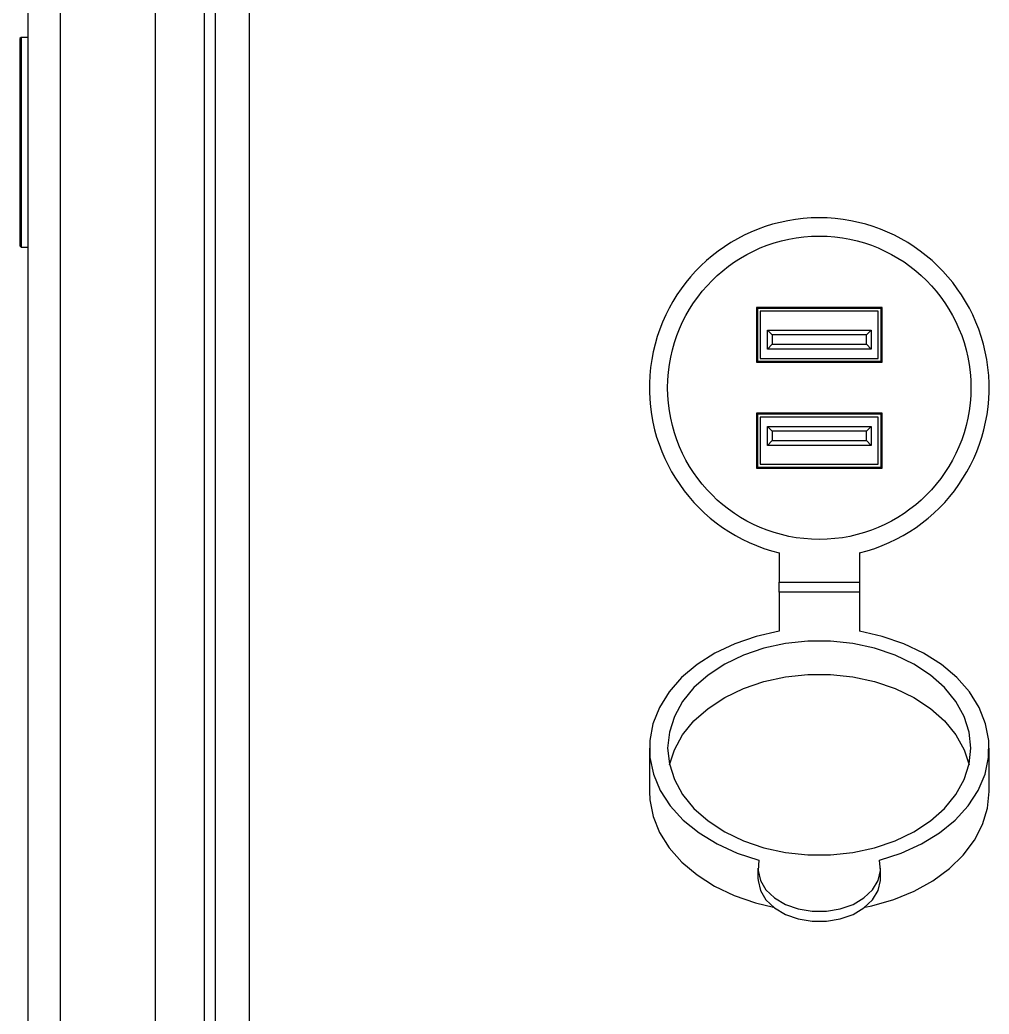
# Model space of a CAD drawing. Header units: millimetres. Extents: x 0 to 279, y 0 to 216.
# Drawn here: x 200.37 to 220.91, y 71.17 to 92.23 of the extents above; entities that cross this region are included whole.
import ezdxf

# ---------------------------------------------------------------- set-up
doc = ezdxf.new("R2010")
doc.units = ezdxf.units.MM

msp = doc.modelspace()

# ---------------------------------------------------------------- linework, layer by layer
at = {"color": 7, "linetype": 'Continuous', "lineweight": 25}
for p, q in [((205.224, 140.169), (205.224, 39.108)), ((204.508, 139.686), (204.508, 39.591)), ((200.54, 40.083), (200.54, 139.193)), ((201.226, 55.376), (201.226, 123.901)), ((203.233, 119.61), (203.233, 59.666)), ((200.393, 91.861), (200.368, 91.835)), ((200.368, 91.835), (200.368, 89.638)), ((200.54, 91.861), (200.393, 91.861)), ((200.393, 91.861), (200.393, 89.638)), ((200.368, 89.638), (200.368, 87.441)), ((200.393, 89.638), (200.393, 87.416)), ((200.368, 87.441), (200.393, 87.416)), ((200.393, 87.416), (200.54, 87.416)), ((218.638, 86.138), (215.978, 86.138)), ((215.978, 86.138), (215.978, 84.978)), ((215.998, 86.118), (215.998, 84.998)), ((218.618, 86.118), (215.998, 86.118)), ((218.558, 86.058), (216.058, 86.058)), ((216.058, 86.058), (216.058, 85.058)), ((218.558, 85.058), (218.558, 86.058)), ((218.618, 84.998), (218.618, 86.118)), ((218.638, 84.978), (218.638, 86.138)), ((216.208, 85.658), (218.408, 85.658)), ((216.308, 85.558), (216.208, 85.658)), ((216.208, 85.258), (216.208, 85.658)), ((218.308, 85.558), (216.308, 85.558)), ((216.308, 85.558), (216.308, 85.358)), ((218.408, 85.658), (218.308, 85.558)), ((218.308, 85.358), (218.308, 85.558)), ((218.408, 85.658), (218.408, 85.258)), ((216.308, 85.358), (216.208, 85.258)), ((216.308, 85.358), (218.308, 85.358)), ((218.408, 85.258), (218.308, 85.358)), ((218.408, 85.258), (216.208, 85.258)), ((215.978, 84.978), (218.638, 84.978)), ((215.998, 84.998), (218.618, 84.998)), ((216.058, 85.058), (218.558, 85.058)), ((218.638, 83.898), (215.978, 83.898)), ((215.978, 83.898), (215.978, 82.738)), ((215.998, 83.878), (215.998, 82.758)), ((218.618, 83.878), (215.998, 83.878)), ((218.618, 82.758), (218.618, 83.878)), ((218.638, 82.738), (218.638, 83.898)), ((216.058, 83.818), (216.058, 82.818)), ((218.558, 83.818), (216.058, 83.818)), ((216.208, 83.618), (218.408, 83.618)), ((216.208, 83.618), (216.308, 83.518)), ((216.208, 83.218), (216.208, 83.618)), ((218.408, 83.618), (218.308, 83.518)), ((218.408, 83.618), (218.408, 83.218)), ((218.558, 82.818), (218.558, 83.818)), ((218.308, 83.518), (216.308, 83.518)), ((216.308, 83.518), (216.308, 83.318)), ((218.308, 83.318), (218.308, 83.518)), ((216.308, 83.318), (216.208, 83.218)), ((218.408, 83.218), (216.208, 83.218)), ((216.308, 83.318), (218.308, 83.318)), ((218.308, 83.318), (218.408, 83.218)), ((216.058, 82.818), (218.558, 82.818)), ((215.978, 82.738), (218.638, 82.738)), ((215.998, 82.758), (218.618, 82.758)), ((216.458, 80.94), (216.458, 80.321)), ((218.158, 80.94), (218.158, 80.321)), ((216.458, 80.321), (218.158, 80.321)), ((216.458, 80.109), (216.458, 80.321)), ((218.158, 80.321), (218.158, 80.109)), ((216.458, 80.109), (216.458, 79.28)), ((218.158, 80.109), (216.458, 80.109)), ((218.158, 80.109), (218.158, 79.28)), ((213.708, 76.806), (213.708, 75.887)), ((220.908, 75.887), (220.908, 76.806)), ((216.008, 74.261), (216.008, 74.049)), ((218.608, 74.049), (218.608, 74.261))]:
    msp.add_line(p, q, dxfattribs=at)
at = {"color": 8, "linetype": 'Continuous', "lineweight": 25}
msp.add_line((204.279, 58.092), (204.279, 121.185), dxfattribs=at)
at = {"color": 7, "linetype": 'Continuous', "lineweight": 25, "flags": 128}
for points in [[(216.458, 79.28), (215.974, 79.171), (215.517, 79.015), (215.096, 78.815), (214.718, 78.575), (214.392, 78.299), (214.124, 77.995), (213.919, 77.666), (213.782, 77.321), (213.715, 76.965), (213.719, 76.606), (213.794, 76.251), (213.94, 75.907), (214.152, 75.581), (214.427, 75.279), (214.76, 75.008), (215.143, 74.773), (215.569, 74.577), (216.029, 74.427)], [(218.586, 74.427), (219.047, 74.577), (219.473, 74.773), (219.856, 75.008), (220.188, 75.279), (220.463, 75.581), (220.676, 75.907), (220.821, 76.251), (220.897, 76.606), (220.901, 76.965), (220.834, 77.321), (220.696, 77.666), (220.491, 77.995), (220.223, 78.299), (219.897, 78.575), (219.52, 78.815), (219.098, 79.015), (218.641, 79.171), (218.158, 79.28)], [(220.521, 76.806), (220.485, 77.145), (220.378, 77.476), (220.203, 77.792), (219.963, 78.086), (219.663, 78.352), (219.311, 78.583), (218.914, 78.774), (218.482, 78.921), (218.023, 79.021), (217.548, 79.072), (217.068, 79.072), (216.593, 79.021), (216.134, 78.921), (215.701, 78.774), (215.305, 78.583), (214.953, 78.352), (214.653, 78.086), (214.413, 77.792), (214.238, 77.476), (214.131, 77.145), (214.095, 76.806), (214.131, 76.468), (214.238, 76.137), (214.413, 75.821), (214.653, 75.526), (214.953, 75.261), (215.305, 75.03), (215.701, 74.839), (216.134, 74.691), (216.593, 74.591), (217.068, 74.541), (217.548, 74.541), (218.023, 74.591), (218.482, 74.691), (218.914, 74.839), (219.311, 75.03), (219.663, 75.261), (219.963, 75.526), (220.203, 75.821), (220.378, 76.137), (220.485, 76.468), (220.521, 76.806)], [(214.134, 76.453), (214.238, 76.769), (214.413, 77.085), (214.653, 77.379), (214.953, 77.644), (215.305, 77.875), (215.701, 78.067), (216.134, 78.214), (216.593, 78.314), (217.068, 78.365), (217.548, 78.365), (218.023, 78.314), (218.482, 78.214), (218.914, 78.067), (219.311, 77.875), (219.663, 77.644), (219.963, 77.379), (220.203, 77.085), (220.378, 76.769), (220.482, 76.453)], [(213.708, 75.887), (213.717, 75.709), (213.786, 75.358), (213.925, 75.016), (214.129, 74.692), (214.395, 74.391), (214.718, 74.119), (215.091, 73.881), (215.508, 73.682), (215.959, 73.527), (216.339, 73.435)], [(218.276, 73.435), (218.42, 73.466), (218.886, 73.599), (219.321, 73.777), (219.717, 73.995), (220.066, 74.251), (220.361, 74.538), (220.597, 74.852), (220.768, 75.185), (220.873, 75.533), (220.908, 75.887)], [(216.029, 74.427), (216.01, 74.213), (216.061, 74.002), (216.179, 73.804), (216.359, 73.632), (216.591, 73.494), (216.861, 73.397), (217.156, 73.348), (217.459, 73.348), (217.754, 73.397), (218.025, 73.494), (218.256, 73.632), (218.436, 73.804), (218.555, 74.002), (218.606, 74.213), (218.586, 74.427)], [(216.008, 74.049), (216.01, 74.001), (216.061, 73.789), (216.179, 73.592), (216.359, 73.42), (216.591, 73.282), (216.861, 73.185), (217.156, 73.136), (217.459, 73.136), (217.754, 73.185), (218.025, 73.282), (218.256, 73.42), (218.436, 73.592), (218.555, 73.789), (218.606, 74.001), (218.608, 74.049)]]:
    msp.add_lwpolyline(points, dxfattribs=at)
at = {"color": 7, "linetype": 'Continuous', "lineweight": 25}
msp.add_circle((217.308, 84.438), 3.213, dxfattribs=at)
msp.add_arc((217.308, 84.438), 3.6, 283.6571, 256.3429, dxfattribs=at)

doc.saveas('drawing.dxf')
